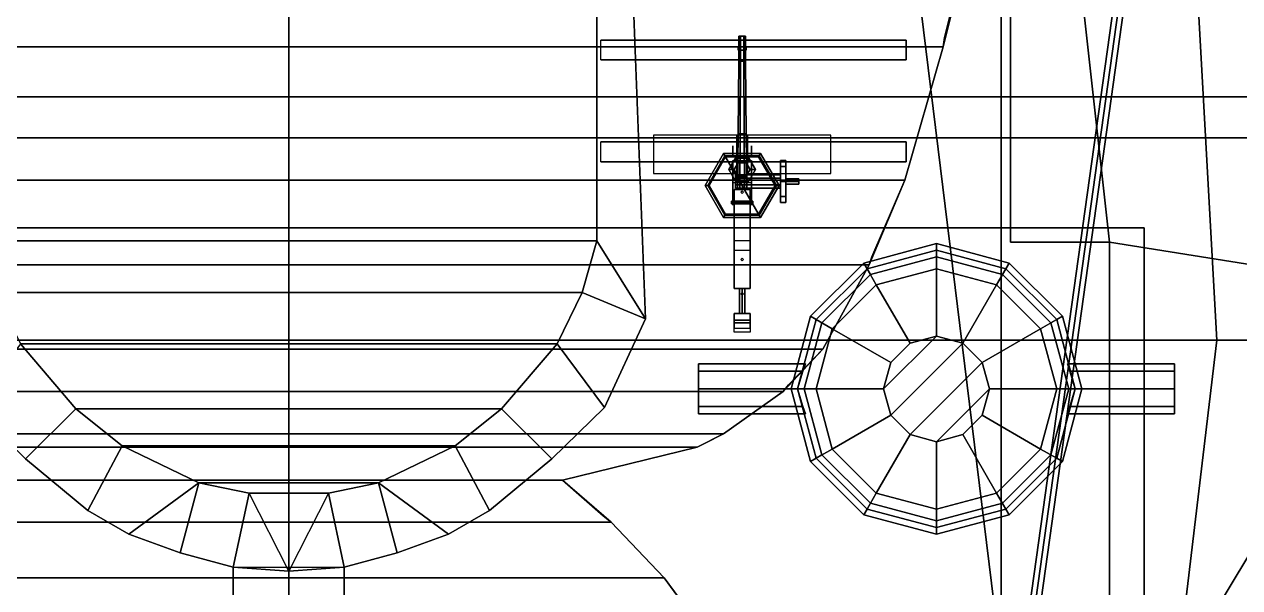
# Model space of a CAD drawing. Header units: millimetres. Extents: x -12 to 12, y -117 to 93.
# Drawn here: x -2 to 7.19, y -0.53 to 3.74 of the extents above; entities that cross this region are included whole.
import ezdxf

# ---------------------------------------------------------------- set-up
doc = ezdxf.new("R2010")
doc.units = ezdxf.units.MM
doc.header["$MEASUREMENT"] = 0
for name, color, linetype in [('barrel', 1, 'Continuous'), ('railings', 6, 'Continuous'), ('sleeve', 5, 'Continuous'), ('supersctucture', 3, 'Continuous'), ('turret', 2, 'Continuous')]:
    doc.layers.add(name, color=color, linetype=linetype)

msp = doc.modelspace()

# ---------------------------------------------------------------- linework, layer by layer
for points in [[(3, 18.38, 22.18), (5.5, -1.99, 28.81), (5.5, -1.99, 28.75), (3, 18.38, 22.13)], [(3, 18.38, 22.13), (5.5, -1.99, 28.75), (5.5, -1.99, 28.81), (3, 18.38, 22.18)], [(0, 15.71, 24.67), (0, -1.95, 31.69), (0, -1.95, 31.76), (0, 15.71, 24.72)], [(0, 15.71, 24.72), (0, -1.95, 31.76), (0, -1.95, 31.69), (0, 15.71, 24.67)], [(0, 1.35, -7.11), (-5.39, 1.35, -7.11), (-5.39, 10.75, -7.11), (0, 10.75, -7.11)], [(0, 10.75, -7.11), (5.39, 10.75, -7.11), (5.39, 1.35, -7.11), (0, 1.35, -7.11)], [(7.02, 1.35, -6.98), (5.39, 1.35, -7.11), (5.39, 10.75, -7.11), (6.5, 10.75, -6.98)], [(7.83, 1.35, -6.73), (7.02, 1.35, -6.98), (6.5, 10.75, -6.98), (7.61, 10.75, -6.73)], [(2.33, 2.1, 20.54), (2.33, 5.3, 20.54), (2.33, 4.41, 23.79), (2.33, 2.1, 22.5)], [(2.7, 1.51, 20.54), (2.56, 5.12, 20.54), (2.33, 5.3, 20.54), (2.33, 2.1, 20.54)], [(12.05, 5.23, 8.77), (-12.05, 5.23, 8.77), (-10.77, 3.19, 8.77), (10.77, 3.19, 8.77)], [(-10.77, 3.19, 8.67), (-12.05, 5.23, 8.67), (12.05, 5.23, 8.67), (10.77, 3.19, 8.67)], [(-4.95, 3.57, 16.64), (-5.36, 5.22, 16.64), (5.36, 5.22, 16.64), (4.95, 3.57, 16.64)], [(5.36, 5.22, 16.74), (-5.36, 5.22, 16.74), (-4.95, 3.57, 16.74), (4.95, 3.57, 16.74)], [(4.95, 3.57, 16.64), (5.36, 5.22, 16.64), (5.36, 5.22, 16.74), (4.95, 3.57, 16.74)], [(2.7, 1.51, 8.77), (2.56, 5.12, 8.77), (2.56, 5.12, 20.54), (2.7, 1.51, 20.54)], [(2.33, 4.41, 23.79), (-2.33, 4.41, 23.79), (-2.33, 2.1, 22.5), (2.33, 2.1, 22.5)], [(4.67, 3.62, 16.18), (2.36, 3.62, 13.17), (2.36, 3.62, 16.64), (4.67, 3.62, 16.64)], [(4.67, 3.47, 16.18), (2.36, 3.47, 13.17), (2.36, 3.62, 13.17), (4.67, 3.62, 16.18)], [(4.67, 3.47, 16.64), (4.67, 3.47, 16.18), (4.67, 3.62, 16.18), (4.67, 3.62, 16.64)], [(4.95, 3.57, 16.74), (-4.95, 3.57, 16.74), (-4.66, 2.56, 16.74), (4.66, 2.56, 16.74)], [(-4.66, 2.56, 16.64), (-4.95, 3.57, 16.64), (4.95, 3.57, 16.64), (4.66, 2.56, 16.64)], [(4.66, 2.56, 16.64), (4.95, 3.57, 16.64), (4.95, 3.57, 16.74), (4.66, 2.56, 16.74)], [(2.36, 3.47, 16.64), (2.36, 3.47, 13.17), (4.67, 3.47, 16.18), (4.67, 3.47, 16.64)], [(-8.53, 2.88, 8.67), (-10.77, 3.19, 8.67), (10.77, 3.19, 8.67), (8.53, 2.88, 8.67)], [(8.53, 2.88, 8.77), (10.77, 3.19, 8.77), (-10.77, 3.19, 8.77), (-8.53, 2.88, 8.77)], [(8.53, 2.88, 8.77), (-8.53, 2.88, 8.77), (-8.53, -1.89, 8.77), (8.53, -1.89, 8.77)], [(-8.53, -1.89, 8.67), (-8.53, 2.88, 8.67), (8.53, 2.88, 8.67), (8.53, -1.89, 8.67)], [(4.67, 2.7, 16.18), (2.36, 2.7, 13.17), (2.36, 2.85, 13.17), (4.67, 2.85, 16.18)], [(4.67, 2.85, 16.18), (2.36, 2.85, 13.17), (2.36, 2.85, 16.64), (4.67, 2.85, 16.64)], [(3.18, 2.52, 16.82), (3.305, 2.7365, 16.82), (3.29, 2.7625, 16.79), (3.15, 2.52, 16.79)], [(3.29, 2.7625, 16.74), (3.15, 2.52, 16.74), (3.15, 2.52, 16.79), (3.29, 2.7625, 16.79)], [(3.305, 2.7365, 16.82), (3.555, 2.7365, 16.82), (3.57, 2.7625, 16.79), (3.29, 2.7625, 16.79)], [(3.57, 2.7625, 16.74), (3.29, 2.7625, 16.74), (3.29, 2.7625, 16.79), (3.57, 2.7625, 16.79)], [(3.555, 2.7365, 16.82), (3.68, 2.52, 16.82), (3.71, 2.52, 16.79), (3.57, 2.7625, 16.79)], [(3.71, 2.52, 16.74), (3.57, 2.7625, 16.74), (3.57, 2.7625, 16.79), (3.71, 2.52, 16.79)], [(4.67, 2.7, 16.64), (4.67, 2.7, 16.18), (4.67, 2.85, 16.18), (4.67, 2.85, 16.64)], [(2.36, 2.7, 16.64), (2.36, 2.7, 13.17), (4.67, 2.7, 16.18), (4.67, 2.7, 16.64)], [(3.305, 2.7365, 16.82), (3.18, 2.52, 16.82), (3.18, 2.52, 17.43), (3.305, 2.7365, 17.43)], [(3.555, 2.7365, 16.82), (3.305, 2.7365, 16.82), (3.305, 2.7365, 17.43), (3.555, 2.7365, 17.43)], [(3.68, 2.52, 16.82), (3.555, 2.7365, 16.82), (3.555, 2.7365, 17.43), (3.68, 2.52, 17.43)], [(-4.39, 1.92, 16.64), (-4.66, 2.56, 16.64), (4.66, 2.56, 16.64), (4.39, 1.92, 16.64)], [(4.66, 2.56, 16.74), (-4.66, 2.56, 16.74), (-4.39, 1.92, 16.74), (4.39, 1.92, 16.74)], [(3.305, 2.3035, 16.82), (3.18, 2.52, 16.82), (3.15, 2.52, 16.79), (3.29, 2.2775, 16.79)], [(3.15, 2.52, 16.74), (3.29, 2.2775, 16.74), (3.29, 2.2775, 16.79), (3.15, 2.52, 16.79)], [(3.18, 2.52, 16.82), (3.305, 2.3035, 16.82), (3.305, 2.3035, 17.43), (3.18, 2.52, 17.43)], [(3.555, 2.3035, 16.82), (3.68, 2.52, 16.82), (3.68, 2.52, 17.43), (3.555, 2.3035, 17.43)], [(3.68, 2.52, 16.82), (3.555, 2.3035, 16.82), (3.57, 2.2775, 16.79), (3.71, 2.52, 16.79)], [(3.57, 2.2775, 16.74), (3.71, 2.52, 16.74), (3.71, 2.52, 16.79), (3.57, 2.2775, 16.79)], [(4.39, 1.92, 16.64), (4.66, 2.56, 16.64), (4.66, 2.56, 16.74), (4.39, 1.92, 16.74)], [(3.555, 2.3035, 16.82), (3.305, 2.3035, 16.82), (3.29, 2.2775, 16.79), (3.57, 2.2775, 16.79)], [(3.305, 2.3035, 16.82), (3.555, 2.3035, 16.82), (3.555, 2.3035, 17.43), (3.305, 2.3035, 17.43)], [(3.29, 2.2775, 16.74), (3.57, 2.2775, 16.74), (3.57, 2.2775, 16.79), (3.29, 2.2775, 16.79)], [(6.47, 2.2, 12.72), (-6.47, 2.2, 12.72), (-6.47, -0.68, 12.72), (6.47, -0.68, 12.72)], [(6.47, 2.2, 8.77), (-6.47, 2.2, 8.77), (-6.47, 2.2, 12.72), (6.47, 2.2, 12.72)], [(6.47, -0.68, 8.77), (6.47, 2.2, 8.77), (6.47, 2.2, 12.72), (6.47, -0.68, 12.72)], [(2.33, 2.1, 22.5), (-2.33, 2.1, 22.5), (-2.22, 1.71, 22.28), (2.22, 1.71, 22.28)], [(2.22, 1.71, 20.54), (2.33, 2.1, 20.54), (2.33, 2.1, 22.5), (2.22, 1.71, 22.28)], [(2.7, 1.51, 20.54), (2.7, 1.51, 20.54), (2.33, 2.1, 20.54), (2.22, 1.71, 20.54)], [(4.9, 2.08, 13.28), (4.35, 1.9326, 13.28), (4.35, 1.9326, 13.43), (4.9, 2.08, 13.43)], [(4.9, 1.98, 13.28), (4.4, 1.846, 13.28), (4.35, 1.9326, 13.28), (4.9, 2.08, 13.28)], [(4.9, 2.08, 13.43), (4.35, 1.9326, 13.43), (4.375, 1.8893, 13.43), (4.9, 2.03, 13.43)], [(4.9, 2.03, 15.33), (4.375, 1.8893, 15.33), (4.445, 1.7681, 15.53), (4.9, 1.89, 15.53)], [(4.9, 2.03, 13.43), (4.375, 1.8893, 13.43), (4.375, 1.8893, 15.33), (4.9, 2.03, 15.33)], [(5.45, 1.9326, 13.28), (4.9, 2.08, 13.28), (4.9, 2.08, 13.43), (5.45, 1.9326, 13.43)], [(5.4, 1.846, 13.28), (4.9, 1.98, 13.28), (4.9, 2.08, 13.28), (5.45, 1.9326, 13.28)], [(5.45, 1.9326, 13.43), (4.9, 2.08, 13.43), (4.9, 2.03, 13.43), (5.425, 1.8893, 13.43)], [(5.425, 1.8893, 15.33), (4.9, 2.03, 15.33), (4.9, 1.89, 15.53), (5.355, 1.7681, 15.53)], [(5.425, 1.8893, 13.43), (4.9, 2.03, 13.43), (4.9, 2.03, 15.33), (5.425, 1.8893, 15.33)], [(4.35, 1.9326, 13.28), (3.9474, 1.53, 13.28), (3.9474, 1.53, 13.43), (4.35, 1.9326, 13.43)], [(4.4, 1.846, 13.28), (4.034, 1.48, 13.28), (3.9474, 1.53, 13.28), (4.35, 1.9326, 13.28)], [(4.35, 1.9326, 13.43), (3.9474, 1.53, 13.43), (3.9907, 1.505, 13.43), (4.375, 1.8893, 13.43)], [(4.9, 1.98, 12.72), (4.4, 1.846, 12.72), (4.4, 1.846, 13.28), (4.9, 1.98, 13.28)], [(5.4, 1.846, 12.72), (4.9, 1.98, 12.72), (4.9, 1.98, 13.28), (5.4, 1.846, 13.28)], [(5.766, 1.48, 13.28), (5.4, 1.846, 13.28), (5.45, 1.9326, 13.28), (5.8526, 1.53, 13.28)], [(5.8526, 1.53, 13.43), (5.45, 1.9326, 13.43), (5.425, 1.8893, 13.43), (5.8093, 1.505, 13.43)], [(5.8526, 1.53, 13.28), (5.45, 1.9326, 13.28), (5.45, 1.9326, 13.43), (5.8526, 1.53, 13.43)], [(-4.04, 1.28, 16.64), (-4.39, 1.92, 16.64), (4.39, 1.92, 16.64), (4.04, 1.28, 16.64)], [(4.39, 1.92, 16.74), (-4.39, 1.92, 16.74), (-4.04, 1.28, 16.74), (4.04, 1.28, 16.74)], [(4.375, 1.8893, 15.33), (3.9907, 1.505, 15.33), (4.1119, 1.435, 15.53), (4.445, 1.7681, 15.53)], [(4.375, 1.8893, 13.43), (3.9907, 1.505, 13.43), (3.9907, 1.505, 15.33), (4.375, 1.8893, 15.33)], [(4.4, 1.846, 12.72), (4.034, 1.48, 12.72), (4.034, 1.48, 13.28), (4.4, 1.846, 13.28)], [(4.04, 1.28, 16.64), (4.39, 1.92, 16.64), (4.39, 1.92, 16.74), (4.04, 1.28, 16.74)], [(4.9, 1.89, 15.53), (4.445, 1.7681, 15.53), (4.7, 1.3264, 15.67), (4.9, 1.38, 15.67)], [(5.355, 1.7681, 15.53), (4.9, 1.89, 15.53), (4.9, 1.38, 15.67), (5.1, 1.3264, 15.67)], [(5.8093, 1.505, 15.33), (5.425, 1.8893, 15.33), (5.355, 1.7681, 15.53), (5.6881, 1.435, 15.53)], [(5.766, 1.48, 12.72), (5.4, 1.846, 12.72), (5.4, 1.846, 13.28), (5.766, 1.48, 13.28)], [(5.8093, 1.505, 13.43), (5.425, 1.8893, 13.43), (5.425, 1.8893, 15.33), (5.8093, 1.505, 15.33)], [(4.445, 1.7681, 15.53), (4.1119, 1.435, 15.53), (4.5536, 1.18, 15.67), (4.7, 1.3264, 15.67)], [(5.6881, 1.435, 15.53), (5.355, 1.7681, 15.53), (5.1, 1.3264, 15.67), (5.2464, 1.18, 15.67)], [(2.22, 1.71, 22.28), (-2.22, 1.71, 22.28), (-2.03, 1.32, 22.06), (2.03, 1.32, 22.06)], [(2.03, 1.32, 20.54), (2.22, 1.71, 20.54), (2.22, 1.71, 22.28), (2.03, 1.32, 22.06)], [(2.39, 0.84, 20.54), (2.7, 1.51, 20.54), (2.22, 1.71, 20.54), (2.03, 1.32, 20.54)], [(2.39, 0.84, 12.72), (2.7, 1.51, 12.72), (2.7, 1.51, 20.54), (2.39, 0.84, 20.54)], [(3.9474, 1.53, 13.28), (3.8, 0.98, 13.28), (3.8, 0.98, 13.43), (3.9474, 1.53, 13.43)], [(4.034, 1.48, 13.28), (3.9, 0.98, 13.28), (3.8, 0.98, 13.28), (3.9474, 1.53, 13.28)], [(3.9474, 1.53, 13.43), (3.8, 0.98, 13.43), (3.85, 0.98, 13.43), (3.9907, 1.505, 13.43)], [(3.9907, 1.505, 15.33), (3.85, 0.98, 15.33), (3.99, 0.98, 15.53), (4.1119, 1.435, 15.53)], [(3.9907, 1.505, 13.43), (3.85, 0.98, 13.43), (3.85, 0.98, 15.33), (3.9907, 1.505, 15.33)], [(4.034, 1.48, 12.72), (3.9, 0.98, 12.72), (3.9, 0.98, 13.28), (4.034, 1.48, 13.28)], [(5.95, 0.98, 15.33), (5.8093, 1.505, 15.33), (5.6881, 1.435, 15.53), (5.81, 0.98, 15.53)], [(5.9, 0.98, 13.28), (5.766, 1.48, 13.28), (5.8526, 1.53, 13.28), (6, 0.98, 13.28)], [(5.9, 0.98, 12.72), (5.766, 1.48, 12.72), (5.766, 1.48, 13.28), (5.9, 0.98, 13.28)], [(6, 0.98, 13.43), (5.8526, 1.53, 13.43), (5.8093, 1.505, 13.43), (5.95, 0.98, 13.43)], [(5.95, 0.98, 13.43), (5.8093, 1.505, 13.43), (5.8093, 1.505, 15.33), (5.95, 0.98, 15.33)], [(6, 0.98, 13.28), (5.8526, 1.53, 13.28), (5.8526, 1.53, 13.43), (6, 0.98, 13.43)], [(4.1119, 1.435, 15.53), (3.99, 0.98, 15.53), (4.5, 0.98, 15.67), (4.5536, 1.18, 15.67)], [(4.5536, 0.78, 15.67), (5.1, 1.3264, 15.67), (4.9, 1.38, 15.67), (4.5, 0.98, 15.67)], [(4.5, 0.98, 15.67), (4.9, 1.38, 15.67), (4.7, 1.3264, 15.67), (4.5536, 1.18, 15.67)], [(5.81, 0.98, 15.53), (5.6881, 1.435, 15.53), (5.2464, 1.18, 15.67), (5.3, 0.98, 15.67)], [(0, -7.65, -7.11), (-5.39, -7.65, -7.06), (-5.39, 1.35, -7.11), (0, 1.35, -7.11)], [(-1.61, 0.83, 20.54), (-2.03, 1.32, 20.54), (-2.39, 0.84, 20.54), (-1.99, 0.45, 20.54)], [(2.03, 1.32, 22.06), (-2.03, 1.32, 22.06), (-1.61, 0.83, 21.79), (1.61, 0.83, 21.79)], [(-1.61, 0.83, 21.79), (-2.03, 1.32, 22.06), (-2.03, 1.32, 20.54), (-1.61, 0.83, 20.54)], [(0, 1.35, -7.11), (5.39, 1.35, -7.11), (5.39, -7.65, -7.06), (0, -7.65, -7.11)], [(1.61, 0.83, 20.54), (2.03, 1.32, 20.54), (2.03, 1.32, 22.06), (1.61, 0.83, 21.79)], [(1.99, 0.45, 20.54), (2.39, 0.84, 20.54), (2.03, 1.32, 20.54), (1.61, 0.83, 20.54)], [(4.7, 0.6336, 15.67), (5.2464, 1.18, 15.67), (5.1, 1.3264, 15.67), (4.5536, 0.78, 15.67)], [(5.95, -7.65, -6.98), (5.39, -7.65, -7.06), (5.39, 1.35, -7.11), (7.02, 1.35, -6.98)], [(7.04, -7.65, -6.73), (5.95, -7.65, -6.98), (7.02, 1.35, -6.98), (7.83, 1.35, -6.73)], [(8.51, -7.65, -6.11), (7.04, -7.65, -6.73), (7.83, 1.35, -6.73), (8.89, 1.35, -6.21)], [(4.04, 1.28, 16.74), (-4.04, 1.28, 16.74), (-3.74, 0.96, 16.74), (3.74, 0.96, 16.74)], [(-3.74, 0.96, 16.64), (-4.04, 1.28, 16.64), (4.04, 1.28, 16.64), (3.74, 0.96, 16.64)], [(3.74, 0.96, 16.64), (4.04, 1.28, 16.64), (4.04, 1.28, 16.74), (3.74, 0.96, 16.74)], [(3.91, 1.17, 14.5), (3.89, 1.1144, 14.3656), (3.1, 1.1144, 14.3656), (3.1, 1.17, 14.5)], [(3.89, 1.1144, 14.6344), (3.91, 1.17, 14.5), (3.1, 1.17, 14.5), (3.1, 1.1144, 14.6344)], [(3.1, 0.8456, 14.6344), (3.1, 1.17, 14.5), (3.1, 1.1144, 14.3656), (3.1, 0.79, 14.5)], [(3.1, 0.98, 14.69), (3.1, 1.1144, 14.6344), (3.1, 1.17, 14.5), (3.1, 0.8456, 14.6344)], [(3.89, 1.1144, 14.3656), (3.85, 0.98, 14.31), (3.1, 0.98, 14.31), (3.1, 1.1144, 14.3656)], [(3.85, 0.98, 14.69), (3.89, 1.1144, 14.6344), (3.1, 1.1144, 14.6344), (3.1, 0.98, 14.69)], [(3.1, 0.79, 14.5), (3.1, 1.1144, 14.3656), (3.1, 0.98, 14.31), (3.1, 0.8456, 14.3656)], [(4.9, 0.58, 15.67), (5.3, 0.98, 15.67), (5.2464, 1.18, 15.67), (4.7, 0.6336, 15.67)], [(5.89, 1.17, 14.5), (5.91, 1.1144, 14.6344), (6.7, 1.1144, 14.6344), (6.7, 1.17, 14.5)], [(5.91, 1.1144, 14.3656), (5.89, 1.17, 14.5), (6.7, 1.17, 14.5), (6.7, 1.1144, 14.3656)], [(5.91, 1.1144, 14.6344), (5.95, 0.98, 14.69), (6.7, 0.98, 14.69), (6.7, 1.1144, 14.6344)], [(5.95, 0.98, 14.31), (5.91, 1.1144, 14.3656), (6.7, 1.1144, 14.3656), (6.7, 0.98, 14.31)], [(6.7, 1.1144, 14.6344), (6.7, 0.79, 14.5), (6.7, 0.8456, 14.3656), (6.7, 1.17, 14.5)], [(6.7, 1.17, 14.5), (6.7, 0.8456, 14.3656), (6.7, 0.98, 14.31), (6.7, 1.1144, 14.3656)], [(6.7, 0.98, 14.69), (6.7, 0.8456, 14.6344), (6.7, 0.79, 14.5), (6.7, 1.1144, 14.6344)], [(-3.74, 0.96, 16.64), (3.74, 0.96, 16.64), (3.29, 0.64, 16.64), (-3.29, 0.64, 16.64)], [(3.29, 0.64, 16.74), (3.74, 0.96, 16.74), (-3.74, 0.96, 16.74), (-3.29, 0.64, 16.74)], [(3.85, 0.98, 14.31), (3.89, 0.8456, 14.3656), (3.1, 0.8456, 14.3656), (3.1, 0.98, 14.31)], [(3.89, 0.8456, 14.6344), (3.85, 0.98, 14.69), (3.1, 0.98, 14.69), (3.1, 0.8456, 14.6344)], [(3.29, 0.64, 16.64), (3.74, 0.96, 16.64), (3.74, 0.96, 16.74), (3.29, 0.64, 16.74)], [(3.8, 0.98, 13.28), (3.9474, 0.43, 13.28), (3.9474, 0.43, 13.43), (3.8, 0.98, 13.43)], [(3.9, 0.98, 13.28), (4.034, 0.48, 13.28), (3.9474, 0.43, 13.28), (3.8, 0.98, 13.28)], [(3.8, 0.98, 13.43), (3.9474, 0.43, 13.43), (3.9907, 0.455, 13.43), (3.85, 0.98, 13.43)], [(3.85, 0.98, 15.33), (3.9907, 0.455, 15.33), (4.1119, 0.525, 15.53), (3.99, 0.98, 15.53)], [(3.85, 0.98, 13.43), (3.9907, 0.455, 13.43), (3.9907, 0.455, 15.33), (3.85, 0.98, 15.33)], [(3.9, 0.98, 12.72), (4.034, 0.48, 12.72), (4.034, 0.48, 13.28), (3.9, 0.98, 13.28)], [(3.99, 0.98, 15.53), (4.1119, 0.525, 15.53), (4.5536, 0.78, 15.67), (4.5, 0.98, 15.67)], [(5.1, 0.6336, 15.67), (5.2464, 0.78, 15.67), (5.3, 0.98, 15.67), (4.9, 0.58, 15.67)], [(5.6881, 0.525, 15.53), (5.81, 0.98, 15.53), (5.3, 0.98, 15.67), (5.2464, 0.78, 15.67)], [(5.8093, 0.455, 15.33), (5.95, 0.98, 15.33), (5.81, 0.98, 15.53), (5.6881, 0.525, 15.53)], [(5.766, 0.48, 12.72), (5.9, 0.98, 12.72), (5.9, 0.98, 13.28), (5.766, 0.48, 13.28)], [(5.766, 0.48, 13.28), (5.9, 0.98, 13.28), (6, 0.98, 13.28), (5.8526, 0.43, 13.28)], [(5.8093, 0.455, 13.43), (5.95, 0.98, 13.43), (5.95, 0.98, 15.33), (5.8093, 0.455, 15.33)], [(5.8526, 0.43, 13.43), (6, 0.98, 13.43), (5.95, 0.98, 13.43), (5.8093, 0.455, 13.43)], [(5.8526, 0.43, 13.28), (6, 0.98, 13.28), (6, 0.98, 13.43), (5.8526, 0.43, 13.43)], [(5.95, 0.98, 14.69), (5.91, 0.8456, 14.6344), (6.7, 0.8456, 14.6344), (6.7, 0.98, 14.69)], [(5.91, 0.8456, 14.3656), (5.95, 0.98, 14.31), (6.7, 0.98, 14.31), (6.7, 0.8456, 14.3656)], [(-1.99, 0.45, 20.54), (-2.39, 0.84, 20.54), (-2.39, 0.84, 12.72), (-1.99, 0.45, 12.72)], [(-1.26, 0.55, 20.54), (-1.61, 0.83, 20.54), (-1.99, 0.45, 20.54), (-1.52, 0.06, 20.54)], [(1.61, 0.83, 21.79), (-1.61, 0.83, 21.79), (-1.26, 0.55, 21.63), (1.26, 0.55, 21.63)], [(-1.26, 0.55, 21.63), (-1.61, 0.83, 21.79), (-1.61, 0.83, 20.54), (-1.26, 0.55, 20.54)], [(1.26, 0.55, 20.54), (1.61, 0.83, 20.54), (1.61, 0.83, 21.79), (1.26, 0.55, 21.63)], [(1.52, 0.06, 20.54), (1.99, 0.45, 20.54), (1.61, 0.83, 20.54), (1.26, 0.55, 20.54)], [(1.99, 0.45, 12.72), (2.39, 0.84, 12.72), (2.39, 0.84, 20.54), (1.99, 0.45, 20.54)], [(3.89, 0.8456, 14.3656), (3.91, 0.79, 14.5), (3.1, 0.79, 14.5), (3.1, 0.8456, 14.3656)], [(3.91, 0.79, 14.5), (3.89, 0.8456, 14.6344), (3.1, 0.8456, 14.6344), (3.1, 0.79, 14.5)], [(5.91, 0.8456, 14.6344), (5.89, 0.79, 14.5), (6.7, 0.79, 14.5), (6.7, 0.8456, 14.6344)], [(5.89, 0.79, 14.5), (5.91, 0.8456, 14.3656), (6.7, 0.8456, 14.3656), (6.7, 0.79, 14.5)], [(4.1119, 0.525, 15.53), (4.445, 0.1919, 15.53), (4.7, 0.6336, 15.67), (4.5536, 0.78, 15.67)], [(5.355, 0.1919, 15.53), (5.6881, 0.525, 15.53), (5.2464, 0.78, 15.67), (5.1, 0.6336, 15.67)], [(-3.29, 0.64, 16.64), (3.29, 0.64, 16.64), (3.09, 0.54, 16.64), (-3.09, 0.54, 16.64)], [(3.09, 0.54, 16.74), (3.29, 0.64, 16.74), (-3.29, 0.64, 16.74), (-3.09, 0.54, 16.74)], [(3.09, 0.54, 16.64), (3.29, 0.64, 16.64), (3.29, 0.64, 16.74), (3.09, 0.54, 16.74)], [(4.445, 0.1919, 15.53), (4.9, 0.07, 15.53), (4.9, 0.58, 15.67), (4.7, 0.6336, 15.67)], [(4.9, 0.07, 15.53), (5.355, 0.1919, 15.53), (5.1, 0.6336, 15.67), (4.9, 0.58, 15.67)], [(-3.09, 0.54, 16.64), (3.09, 0.54, 16.64), (2.07, 0.29, 16.64), (-2.07, 0.29, 16.64)], [(2.07, 0.29, 16.74), (3.09, 0.54, 16.74), (-3.09, 0.54, 16.74), (-2.07, 0.29, 16.74)], [(-0.68, 0.27, 20.54), (-1.26, 0.55, 20.54), (-1.52, 0.06, 20.54), (-1.21, -0.12, 20.54)], [(-0.68, 0.27, 21.48), (-1.26, 0.55, 21.63), (-1.26, 0.55, 20.54), (-0.68, 0.27, 20.54)], [(0.68, 0.27, 21.48), (1.26, 0.55, 21.63), (-1.26, 0.55, 21.63), (-0.68, 0.27, 21.48)], [(0.68, 0.27, 20.54), (1.26, 0.55, 20.54), (1.26, 0.55, 21.63), (0.68, 0.27, 21.48)], [(1.21, -0.12, 20.54), (1.52, 0.06, 20.54), (1.26, 0.55, 20.54), (0.68, 0.27, 20.54)], [(2.07, 0.29, 16.64), (3.09, 0.54, 16.64), (3.09, 0.54, 16.74), (2.07, 0.29, 16.74)], [(4.034, 0.48, 13.28), (4.4, 0.114, 13.28), (4.35, 0.0274, 13.28), (3.9474, 0.43, 13.28)], [(3.9907, 0.455, 15.33), (4.375, 0.0707, 15.33), (4.445, 0.1919, 15.53), (4.1119, 0.525, 15.53)], [(4.034, 0.48, 12.72), (4.4, 0.114, 12.72), (4.4, 0.114, 13.28), (4.034, 0.48, 13.28)], [(5.425, 0.0707, 15.33), (5.8093, 0.455, 15.33), (5.6881, 0.525, 15.53), (5.355, 0.1919, 15.53)], [(5.4, 0.114, 12.72), (5.766, 0.48, 12.72), (5.766, 0.48, 13.28), (5.4, 0.114, 13.28)], [(5.4, 0.114, 13.28), (5.766, 0.48, 13.28), (5.8526, 0.43, 13.28), (5.45, 0.0274, 13.28)], [(-1.52, 0.06, 20.54), (-1.99, 0.45, 20.54), (-1.99, 0.45, 12.72), (-1.52, 0.06, 12.72)], [(1.52, 0.06, 12.72), (1.99, 0.45, 12.72), (1.99, 0.45, 20.54), (1.52, 0.06, 20.54)], [(3.9474, 0.43, 13.43), (4.35, 0.0274, 13.43), (4.375, 0.0707, 13.43), (3.9907, 0.455, 13.43)], [(3.9474, 0.43, 13.28), (4.35, 0.0274, 13.28), (4.35, 0.0274, 13.43), (3.9474, 0.43, 13.43)], [(3.9907, 0.455, 13.43), (4.375, 0.0707, 13.43), (4.375, 0.0707, 15.33), (3.9907, 0.455, 15.33)], [(5.425, 0.0707, 13.43), (5.8093, 0.455, 13.43), (5.8093, 0.455, 15.33), (5.425, 0.0707, 15.33)], [(5.45, 0.0274, 13.43), (5.8526, 0.43, 13.43), (5.8093, 0.455, 13.43), (5.425, 0.0707, 13.43)], [(5.45, 0.0274, 13.28), (5.8526, 0.43, 13.28), (5.8526, 0.43, 13.43), (5.45, 0.0274, 13.43)], [(-2.07, 0.29, 16.64), (2.07, 0.29, 16.64), (2.44, -0.03, 16.64), (-2.44, -0.03, 16.64)], [(2.44, -0.03, 16.74), (2.07, 0.29, 16.74), (-2.07, 0.29, 16.74), (-2.44, -0.03, 16.74)], [(2.44, -0.03, 16.64), (2.07, 0.29, 16.64), (2.07, 0.29, 16.74), (2.44, -0.03, 16.74)], [(-0.82, -0.26, 20.54), (-0.68, 0.27, 20.54), (-1.21, -0.12, 20.54)], [(-0.3, 0.19, 20.54), (-0.68, 0.27, 20.54), (-0.82, -0.26, 20.54), (-0.42, -0.37, 20.54)], [(0.68, 0.27, 21.48), (-0.68, 0.27, 21.48), (-0.3, 0.19, 21.43), (0.3, 0.19, 21.43)], [(-0.3, 0.19, 21.43), (-0.68, 0.27, 21.48), (-0.68, 0.27, 20.54), (-0.3, 0.19, 20.54)], [(0, -0.4, 20.54), (-0.3, 0.19, 20.54), (-0.42, -0.37, 20.54)], [(0.3, 0.19, 21.43), (-0.3, 0.19, 21.43), (-0.3, 0.19, 20.54), (0.3, 0.19, 20.54)], [(0.42, -0.37, 20.54), (0.3, 0.19, 20.54), (0, -0.4, 20.54)], [(0.3, 0.19, 20.54), (0.68, 0.27, 20.54), (0.68, 0.27, 21.48), (0.3, 0.19, 21.43)], [(0.42, -0.37, 20.54), (0.82, -0.26, 20.54), (0.68, 0.27, 20.54), (0.3, 0.19, 20.54)], [(0.82, -0.26, 20.54), (1.21, -0.12, 20.54), (0.68, 0.27, 20.54)], [(4.375, 0.0707, 15.33), (4.9, -0.07, 15.33), (4.9, 0.07, 15.53), (4.445, 0.1919, 15.53)], [(4.9, -0.07, 15.33), (5.425, 0.0707, 15.33), (5.355, 0.1919, 15.53), (4.9, 0.07, 15.53)], [(4.4, 0.114, 13.28), (4.9, -0.02, 13.28), (4.9, -0.12, 13.28), (4.35, 0.0274, 13.28)], [(4.4, 0.114, 12.72), (4.9, -0.02, 12.72), (4.9, -0.02, 13.28), (4.4, 0.114, 13.28)], [(4.9, -0.02, 12.72), (5.4, 0.114, 12.72), (5.4, 0.114, 13.28), (4.9, -0.02, 13.28)], [(4.9, -0.02, 13.28), (5.4, 0.114, 13.28), (5.45, 0.0274, 13.28), (4.9, -0.12, 13.28)], [(-1.21, -0.12, 20.54), (-1.52, 0.06, 20.54), (-1.52, 0.06, 12.72), (-1.21, -0.12, 12.72)], [(1.21, -0.12, 12.72), (1.52, 0.06, 12.72), (1.52, 0.06, 20.54), (1.21, -0.12, 20.54)], [(4.35, 0.0274, 13.43), (4.9, -0.12, 13.43), (4.9, -0.07, 13.43), (4.375, 0.0707, 13.43)], [(4.35, 0.0274, 13.28), (4.9, -0.12, 13.28), (4.9, -0.12, 13.43), (4.35, 0.0274, 13.43)], [(4.375, 0.0707, 13.43), (4.9, -0.07, 13.43), (4.9, -0.07, 15.33), (4.375, 0.0707, 15.33)], [(4.9, -0.07, 13.43), (5.425, 0.0707, 13.43), (5.425, 0.0707, 15.33), (4.9, -0.07, 15.33)], [(4.9, -0.12, 13.43), (5.45, 0.0274, 13.43), (5.425, 0.0707, 13.43), (4.9, -0.07, 13.43)], [(4.9, -0.12, 13.28), (5.45, 0.0274, 13.28), (5.45, 0.0274, 13.43), (4.9, -0.12, 13.43)], [(-2.44, -0.03, 16.64), (2.44, -0.03, 16.64), (2.84, -0.45, 16.64), (-2.84, -0.45, 16.64)], [(2.84, -0.45, 16.74), (2.44, -0.03, 16.74), (-2.44, -0.03, 16.74), (-2.84, -0.45, 16.74)], [(2.84, -0.45, 16.64), (2.44, -0.03, 16.64), (2.44, -0.03, 16.74), (2.84, -0.45, 16.74)], [(-0.82, -0.26, 20.54), (-1.21, -0.12, 20.54), (-1.21, -0.12, 12.72), (-0.82, -0.26, 12.72)], [(0.82, -0.26, 12.72), (1.21, -0.12, 12.72), (1.21, -0.12, 20.54), (0.82, -0.26, 20.54)], [(-0.42, -0.37, 20.54), (-0.82, -0.26, 20.54), (-0.82, -0.26, 12.72), (-0.42, -0.37, 12.72)], [(0.42, -0.37, 12.72), (0.82, -0.26, 12.72), (0.82, -0.26, 20.54), (0.42, -0.37, 20.54)], [(-2.84, -0.45, 16.64), (2.84, -0.45, 16.64), (3.23, -0.98, 16.64), (-3.23, -0.98, 16.64)], [(3.23, -0.98, 16.74), (2.84, -0.45, 16.74), (-2.84, -0.45, 16.74), (-3.23, -0.98, 16.74)], [(-0.42, -0.37, 12.72), (0, -0.4, 12.72), (0, -0.4, 20.54), (-0.42, -0.37, 20.54)], [(-0.42, -0.37, 16.64), (-0.42, -0.37, 15.57), (-0.42, -3.7, 16.18), (-0.42, -3.7, 16.64)], [(-0.42, -3.7, 16.18), (-0.42, -0.37, 15.57), (0.42, -0.37, 15.57), (0.42, -3.7, 16.18)], [(0.42, -0.37, 20.54), (0, -0.4, 20.54), (0, -0.4, 12.72), (0.42, -0.37, 12.72)], [(0.42, -3.7, 16.18), (0.42, -0.37, 15.57), (0.42, -0.37, 16.64), (0.42, -3.7, 16.64)], [(3.23, -0.98, 16.64), (2.84, -0.45, 16.64), (2.84, -0.45, 16.74), (3.23, -0.98, 16.74)]]:
    msp.add_3dface(points)
at = {"color": 2}
for points in [[(5.42, -1.99, 28.78), (5.46, -1.99, 28.82), (7.96, 15.91, 23.98), (7.92, 15.91, 23.94)], [(5.46, -1.99, 28.74), (5.42, -1.99, 28.78), (7.92, 15.91, 23.94), (7.96, 15.91, 23.9)], [(5.46, -1.99, 28.82), (5.5, -1.99, 28.78), (8, 15.91, 23.94), (7.96, 15.91, 23.98)], [(5.5, -1.99, 28.78), (5.46, -1.99, 28.74), (7.96, 15.91, 23.9), (8, 15.91, 23.94)]]:
    msp.add_3dface(points, dxfattribs=at)
at = {"layer": 'barrel'}
for points in [[(3.4425, 3.65, 17.7783), (3.4175, 3.65, 17.7783), (3.405, 3.65, 17.8), (3.455, 3.65, 17.8)], [(3.455, 3.65, 17.8), (3.405, 3.65, 17.8), (3.4175, 3.65, 17.8217), (3.4425, 3.65, 17.8217)], [(3.405, 3.65, 17.8), (3.4175, 3.65, 17.7783), (3.4175, 3.46, 17.7783), (3.405, 3.46, 17.8)], [(3.4175, 3.65, 17.8217), (3.405, 3.65, 17.8), (3.405, 3.46, 17.8), (3.4175, 3.46, 17.8217)], [(3.4175, 3.65, 17.7783), (3.4425, 3.65, 17.7783), (3.4425, 3.46, 17.7783), (3.4175, 3.46, 17.7783)], [(3.4425, 3.65, 17.8217), (3.4175, 3.65, 17.8217), (3.4175, 3.46, 17.8217), (3.4425, 3.46, 17.8217)], [(3.4425, 3.65, 17.7783), (3.455, 3.65, 17.8), (3.455, 3.46, 17.8), (3.4425, 3.46, 17.7783)], [(3.455, 3.65, 17.8), (3.4425, 3.65, 17.8217), (3.4425, 3.46, 17.8217), (3.455, 3.46, 17.8)], [(3.46, 3.57, 17.8), (3.4, 3.57, 17.8), (3.415, 3.57, 17.826), (3.445, 3.57, 17.826)], [(3.445, 3.57, 17.774), (3.415, 3.57, 17.774), (3.4, 3.57, 17.8), (3.46, 3.57, 17.8)], [(3.4, 3.57, 17.8), (3.415, 3.57, 17.774), (3.415, 3.545, 17.774), (3.4, 3.545, 17.8)], [(3.415, 3.57, 17.826), (3.4, 3.57, 17.8), (3.4, 3.545, 17.8), (3.415, 3.545, 17.826)], [(3.46, 3.545, 17.8), (3.4, 3.545, 17.8), (3.415, 3.545, 17.774), (3.445, 3.545, 17.774)], [(3.445, 3.545, 17.826), (3.415, 3.545, 17.826), (3.4, 3.545, 17.8), (3.46, 3.545, 17.8)], [(3.415, 3.57, 17.774), (3.445, 3.57, 17.774), (3.445, 3.545, 17.774), (3.415, 3.545, 17.774)], [(3.445, 3.57, 17.826), (3.415, 3.57, 17.826), (3.415, 3.545, 17.826), (3.445, 3.545, 17.826)], [(3.445, 3.57, 17.774), (3.46, 3.57, 17.8), (3.46, 3.545, 17.8), (3.445, 3.545, 17.774)], [(3.46, 3.57, 17.8), (3.445, 3.57, 17.826), (3.445, 3.545, 17.826), (3.46, 3.545, 17.8)], [(3.4, 2.91, 17.8), (3.415, 2.91, 17.826), (3.4175, 3.46, 17.8217), (3.405, 3.46, 17.8)], [(3.415, 2.91, 17.774), (3.4, 2.91, 17.8), (3.405, 3.46, 17.8), (3.4175, 3.46, 17.7783)], [(3.415, 2.91, 17.826), (3.445, 2.91, 17.826), (3.4425, 3.46, 17.8217), (3.4175, 3.46, 17.8217)], [(3.445, 2.91, 17.774), (3.415, 2.91, 17.774), (3.4175, 3.46, 17.7783), (3.4425, 3.46, 17.7783)], [(3.445, 2.91, 17.826), (3.46, 2.91, 17.8), (3.455, 3.46, 17.8), (3.4425, 3.46, 17.8217)], [(3.46, 2.91, 17.8), (3.445, 2.91, 17.774), (3.4425, 3.46, 17.7783), (3.455, 3.46, 17.8)], [(3.4, 2.91, 17.8), (3.415, 2.91, 17.774), (3.4125, 2.49, 17.7697), (3.395, 2.49, 17.8)], [(3.415, 2.91, 17.826), (3.4, 2.91, 17.8), (3.395, 2.49, 17.8), (3.4125, 2.49, 17.8303)], [(3.415, 2.91, 17.774), (3.445, 2.91, 17.774), (3.4475, 2.49, 17.7697), (3.4125, 2.49, 17.7697)], [(3.445, 2.91, 17.826), (3.415, 2.91, 17.826), (3.4125, 2.49, 17.8303), (3.4475, 2.49, 17.8303)], [(3.445, 2.91, 17.774), (3.46, 2.91, 17.8), (3.465, 2.49, 17.8), (3.4475, 2.49, 17.7697)], [(3.46, 2.91, 17.8), (3.445, 2.91, 17.826), (3.4475, 2.49, 17.8303), (3.465, 2.49, 17.8)]]:
    msp.add_3dface(points, dxfattribs=at)
at = {"layer": 'railings'}
for points in [[(5.36, 5.22, 17.35), (5.36, 5.22, 17.4), (4.96, 3.64, 17.4), (4.96, 3.64, 17.35)], [(4.96, 3.64, 17.35), (4.96, 3.64, 17.4), (5.36, 5.22, 17.4), (5.36, 5.22, 17.35)], [(4.96, 3.64, 17.87), (4.96, 3.64, 17.92), (5.36, 5.22, 17.92), (5.36, 5.22, 17.87)], [(5.36, 5.22, 17.87), (5.36, 5.22, 17.92), (4.96, 3.64, 17.92), (4.96, 3.64, 17.87)], [(4.96, 3.64, 17.92), (4.95, 3.57, 17.92), (4.95, 3.57, 16.74), (4.96, 3.64, 16.74)], [(4.96, 3.64, 16.74), (4.95, 3.57, 16.74), (4.95, 3.57, 17.92), (4.96, 3.64, 17.92)], [(4.66, 2.56, 17.35), (4.66, 2.56, 17.4), (4.95, 3.57, 17.4), (4.95, 3.57, 17.35)], [(4.95, 3.57, 17.35), (4.95, 3.57, 17.4), (4.66, 2.56, 17.4), (4.66, 2.56, 17.35)], [(4.95, 3.57, 17.87), (4.95, 3.57, 17.92), (4.66, 2.56, 17.92), (4.66, 2.56, 17.87)], [(4.66, 2.56, 17.87), (4.66, 2.56, 17.92), (4.95, 3.57, 17.92), (4.95, 3.57, 17.87)], [(4.66, 2.56, 17.35), (4.66, 2.56, 17.4), (4.41, 1.98, 17.4), (4.41, 1.98, 17.35)], [(4.41, 1.98, 17.35), (4.41, 1.98, 17.4), (4.66, 2.56, 17.4), (4.66, 2.56, 17.35)], [(4.41, 1.98, 17.87), (4.41, 1.98, 17.92), (4.66, 2.56, 17.92), (4.66, 2.56, 17.87)], [(4.66, 2.56, 17.87), (4.66, 2.56, 17.92), (4.41, 1.98, 17.92), (4.41, 1.98, 17.87)], [(4.41, 1.98, 16.74), (4.39, 1.92, 16.74), (4.39, 1.92, 17.92), (4.41, 1.98, 17.92)], [(4.41, 1.98, 17.92), (4.39, 1.92, 17.92), (4.39, 1.92, 16.74), (4.41, 1.98, 16.74)], [(4.39, 1.92, 17.35), (4.39, 1.92, 17.4), (4.04, 1.28, 17.4), (4.04, 1.28, 17.35)], [(4.04, 1.28, 17.35), (4.04, 1.28, 17.4), (4.39, 1.92, 17.4), (4.39, 1.92, 17.35)], [(4.04, 1.28, 17.87), (4.04, 1.28, 17.92), (4.39, 1.92, 17.92), (4.39, 1.92, 17.87)], [(4.39, 1.92, 17.87), (4.39, 1.92, 17.92), (4.04, 1.28, 17.92), (4.04, 1.28, 17.87)], [(3.78, 1.01, 17.35), (3.78, 1.01, 17.4), (4.04, 1.28, 17.4), (4.04, 1.28, 17.35)], [(4.04, 1.28, 17.35), (4.04, 1.28, 17.4), (3.78, 1.01, 17.4), (3.78, 1.01, 17.35)], [(4.04, 1.28, 17.87), (4.04, 1.28, 17.92), (3.78, 1.01, 17.92), (3.78, 1.01, 17.87)], [(3.78, 1.01, 17.87), (3.78, 1.01, 17.92), (4.04, 1.28, 17.92), (4.04, 1.28, 17.87)], [(3.74, 0.96, 17.35), (3.74, 0.96, 17.4), (3.29, 0.64, 17.4), (3.29, 0.64, 17.35)], [(3.29, 0.64, 17.35), (3.29, 0.64, 17.4), (3.74, 0.96, 17.4), (3.74, 0.96, 17.35)], [(3.29, 0.64, 17.87), (3.29, 0.64, 17.92), (3.74, 0.96, 17.92), (3.74, 0.96, 17.87)], [(3.74, 0.96, 17.87), (3.74, 0.96, 17.92), (3.29, 0.64, 17.92), (3.29, 0.64, 17.87)], [(3.78, 1.01, 17.92), (3.74, 0.96, 17.92), (3.74, 0.96, 16.74), (3.78, 1.01, 16.74)], [(3.78, 1.01, 16.74), (3.74, 0.96, 16.74), (3.74, 0.96, 17.92), (3.78, 1.01, 17.92)], [(3.15, 0.57, 16.74), (3.09, 0.54, 16.74), (3.09, 0.54, 17.92), (3.15, 0.57, 17.92)], [(3.15, 0.57, 17.92), (3.09, 0.54, 17.92), (3.09, 0.54, 16.74), (3.15, 0.57, 16.74)], [(3.29, 0.64, 17.35), (3.29, 0.64, 17.4), (3.15, 0.57, 17.4), (3.15, 0.57, 17.35)], [(3.15, 0.57, 17.35), (3.15, 0.57, 17.4), (3.29, 0.64, 17.4), (3.29, 0.64, 17.35)], [(3.15, 0.57, 17.87), (3.15, 0.57, 17.92), (3.29, 0.64, 17.92), (3.29, 0.64, 17.87)], [(3.29, 0.64, 17.87), (3.29, 0.64, 17.92), (3.15, 0.57, 17.92), (3.15, 0.57, 17.87)], [(3.09, 0.54, 17.35), (3.09, 0.54, 17.4), (2.07, 0.29, 17.4), (2.07, 0.29, 17.35)], [(2.07, 0.29, 17.35), (2.07, 0.29, 17.4), (3.09, 0.54, 17.4), (3.09, 0.54, 17.35)], [(2.07, 0.29, 17.87), (2.07, 0.29, 17.92), (3.09, 0.54, 17.92), (3.09, 0.54, 17.87)], [(3.09, 0.54, 17.87), (3.09, 0.54, 17.92), (2.07, 0.29, 17.92), (2.07, 0.29, 17.87)], [(2.38, 0.02, 17.35), (2.38, 0.02, 17.4), (2.07, 0.29, 17.4), (2.07, 0.29, 17.35)], [(2.07, 0.29, 17.35), (2.07, 0.29, 17.4), (2.38, 0.02, 17.4), (2.38, 0.02, 17.35)], [(2.07, 0.29, 17.87), (2.07, 0.29, 17.92), (2.38, 0.02, 17.92), (2.38, 0.02, 17.87)], [(2.38, 0.02, 17.87), (2.38, 0.02, 17.92), (2.07, 0.29, 17.92), (2.07, 0.29, 17.87)], [(2.44, -0.03, 16.74), (2.38, 0.02, 16.74), (2.38, 0.02, 17.92), (2.44, -0.03, 17.92)], [(2.44, -0.03, 17.92), (2.38, 0.02, 17.92), (2.38, 0.02, 16.74), (2.44, -0.03, 16.74)], [(2.84, -0.45, 17.35), (2.84, -0.45, 17.4), (2.44, -0.03, 17.4), (2.44, -0.03, 17.35)], [(2.44, -0.03, 17.35), (2.44, -0.03, 17.4), (2.84, -0.45, 17.4), (2.84, -0.45, 17.35)], [(2.44, -0.03, 17.87), (2.44, -0.03, 17.92), (2.84, -0.45, 17.92), (2.84, -0.45, 17.87)], [(2.84, -0.45, 17.87), (2.84, -0.45, 17.92), (2.44, -0.03, 17.92), (2.44, -0.03, 17.87)], [(2.84, -0.45, 17.35), (2.84, -0.45, 17.4), (3.19, -0.93, 17.4), (3.19, -0.93, 17.35)], [(3.19, -0.93, 17.35), (3.19, -0.93, 17.4), (2.84, -0.45, 17.4), (2.84, -0.45, 17.35)], [(3.19, -0.93, 17.87), (3.19, -0.93, 17.92), (2.84, -0.45, 17.92), (2.84, -0.45, 17.87)], [(2.84, -0.45, 17.87), (2.84, -0.45, 17.92), (3.19, -0.93, 17.92), (3.19, -0.93, 17.87)]]:
    msp.add_3dface(points, dxfattribs=at)
at = {"layer": 'sleeve'}
for points in [[(3.49, 2.49, 17.77), (3.49, 2.4, 17.72), (3.37, 2.4, 17.72), (3.37, 2.49, 17.77)], [(3.49, 2.49, 17.83), (3.49, 2.49, 17.77), (3.37, 2.49, 17.77), (3.37, 2.49, 17.83)], [(3.37, 2.49, 17.77), (3.37, 2.4, 17.72), (3.37, 2.4, 17.87), (3.37, 2.49, 17.83)], [(3.37, 2.49, 17.83), (3.37, 2.4, 17.87), (3.49, 2.4, 17.87), (3.49, 2.49, 17.83)], [(3.49, 2.4, 17.87), (3.49, 2.4, 17.72), (3.49, 2.49, 17.77), (3.49, 2.49, 17.83)], [(3.35, 2.38, 17.8), (3.35, 2.39, 17.81), (3.35, 2.4, 17.8), (3.35, 2.39, 17.79)], [(3.51, 2.4, 17.8), (3.51, 2.39, 17.79), (3.35, 2.39, 17.79), (3.35, 2.4, 17.8)], [(3.51, 2.39, 17.81), (3.51, 2.4, 17.8), (3.35, 2.4, 17.8), (3.35, 2.39, 17.81)], [(3.49, 2.4, 17.72), (3.49, 1.74, 17.72), (3.37, 1.74, 17.72), (3.37, 2.4, 17.72)], [(3.37, 2.4, 17.87), (3.37, 1.74, 17.87), (3.49, 1.74, 17.87), (3.49, 2.4, 17.87)], [(3.37, 2.4, 17.72), (3.37, 1.74, 17.72), (3.37, 1.74, 17.87), (3.37, 2.4, 17.87)], [(3.42, 2.47, 17.97), (3.43, 2.46, 17.97), (3.44, 2.47, 17.97), (3.43, 2.48, 17.97)], [(3.43, 2.48, 17.83), (3.42, 2.47, 17.83), (3.42, 2.47, 17.97), (3.43, 2.48, 17.97)], [(3.42, 2.47, 17.83), (3.43, 2.46, 17.84), (3.43, 2.46, 17.97), (3.42, 2.47, 17.97)], [(3.44, 2.47, 17.83), (3.43, 2.48, 17.83), (3.43, 2.48, 17.97), (3.44, 2.47, 17.97)], [(3.43, 2.46, 17.84), (3.44, 2.47, 17.83), (3.44, 2.47, 17.97), (3.43, 2.46, 17.97)], [(3.49, 1.74, 17.87), (3.49, 1.74, 17.72), (3.49, 2.4, 17.72), (3.49, 2.4, 17.87)], [(3.51, 2.39, 17.79), (3.51, 2.4, 17.8), (3.51, 2.39, 17.81), (3.51, 2.38, 17.8)], [(3.51, 2.39, 17.79), (3.51, 2.38, 17.8), (3.35, 2.38, 17.8), (3.35, 2.39, 17.79)], [(3.51, 2.38, 17.8), (3.51, 2.39, 17.81), (3.35, 2.39, 17.81), (3.35, 2.38, 17.8)], [(3.37, 2.1, 17.87), (3.37, 2.03, 17.99), (3.49, 2.03, 17.99), (3.49, 2.1, 17.87)], [(3.42, 1.96, 18.04), (3.43, 1.95, 18.04), (3.44, 1.96, 18.04), (3.43, 1.97, 18.04)], [(3.43, 1.97, 17.87), (3.42, 1.96, 17.87), (3.42, 1.96, 18.04), (3.43, 1.97, 18.04)], [(3.42, 1.96, 17.87), (3.43, 1.95, 17.87), (3.43, 1.95, 18.04), (3.42, 1.96, 18.04)], [(3.44, 1.96, 17.87), (3.43, 1.97, 17.87), (3.43, 1.97, 18.04), (3.44, 1.96, 18.04)], [(3.43, 1.95, 17.87), (3.44, 1.96, 17.87), (3.44, 1.96, 18.04), (3.43, 1.95, 18.04)], [(3.37, 1.74, 17.87), (3.37, 1.74, 17.72), (3.49, 1.74, 17.72), (3.49, 1.74, 17.87)], [(3.41, 1.74, 17.79), (3.43, 1.74, 17.77), (3.43, 1.55, 17.77), (3.41, 1.55, 17.79)], [(3.43, 1.74, 17.81), (3.41, 1.74, 17.79), (3.41, 1.55, 17.79), (3.43, 1.55, 17.81)], [(3.43, 1.71, 17.72), (3.44, 1.7, 17.72), (3.43, 1.69, 17.72), (3.42, 1.7, 17.72)], [(3.42, 1.7, 17.92), (3.43, 1.69, 17.92), (3.44, 1.7, 17.92), (3.43, 1.71, 17.92)], [(3.43, 1.71, 17.72), (3.42, 1.7, 17.72), (3.42, 1.7, 17.92), (3.43, 1.71, 17.92)], [(3.42, 1.7, 17.72), (3.43, 1.69, 17.72), (3.43, 1.69, 17.92), (3.42, 1.7, 17.92)], [(3.43, 1.74, 17.77), (3.45, 1.74, 17.79), (3.45, 1.55, 17.79), (3.43, 1.55, 17.77)], [(3.45, 1.74, 17.79), (3.43, 1.74, 17.81), (3.43, 1.55, 17.81), (3.45, 1.55, 17.79)], [(3.44, 1.7, 17.72), (3.43, 1.71, 17.72), (3.43, 1.71, 17.92), (3.44, 1.7, 17.92)], [(3.43, 1.69, 17.72), (3.44, 1.7, 17.72), (3.44, 1.7, 17.92), (3.43, 1.69, 17.92)], [(3.37, 1.55, 17.74), (3.37, 1.5, 17.67), (3.49, 1.5, 17.67), (3.49, 1.55, 17.74)], [(3.37, 1.48, 17.89), (3.37, 1.55, 17.82), (3.49, 1.55, 17.82), (3.49, 1.48, 17.89)], [(3.37, 1.55, 17.82), (3.37, 1.55, 17.74), (3.49, 1.55, 17.74), (3.49, 1.55, 17.82)], [(3.37, 1.5, 17.67), (3.37, 1.44, 17.64), (3.49, 1.44, 17.64), (3.49, 1.5, 17.67)], [(3.37, 1.41, 17.89), (3.37, 1.48, 17.89), (3.49, 1.48, 17.89), (3.49, 1.41, 17.89)]]:
    msp.add_3dface(points, dxfattribs=at)
at = {"layer": 'supersctucture'}
for points in [[(10.86, 1.35, 6.1), (11.13, 10.75, 5.97), (5.46, 8.84, 5.99), (6.21, 2.09, 6.09)], [(5.46, 2.09, 6.09), (5.46, 8.84, 5.99), (5.46, 8.84, 8.67), (5.46, 2.09, 8.67)], [(5.46, 8.84, 5.99), (5.46, 8.84, 5.99), (5.46, 2.09, 6.09), (6.21, 2.09, 6.09)], [(6.21, 2.09, 6.09), (5.46, 2.09, 6.09), (5.46, 2.09, 8.67), (6.21, 2.09, 8.67)], [(6.21, -0.6, 6.09), (6.21, 2.09, 6.09), (6.21, 2.09, 8.67), (6.21, -0.6, 8.67)], [(10.71, -7.65, 6.12), (10.86, 1.35, 6.1), (6.21, 2.09, 6.09), (6.21, -0.6, 6.09)], [(6.8132, -1.0264, 11.29), (7.8176, 0.6451, 11.29), (7.8176, 0.6451, 9.41), (6.8132, -1.0264, 9.41)], [(8.5276, -2.0565, 11.29), (9.5319, -0.385, 11.29), (7.8176, 0.6451, 11.29), (6.8132, -1.0264, 11.29)]]:
    msp.add_3dface(points, dxfattribs=at)
at = {"layer": 'turret'}
for points in [[(3.39, 2.9, 17.16), (2.76, 2.9, 17.16), (2.76, 2.61, 18.12), (3.39, 2.61, 18.12)], [(3.47, 2.9, 17.16), (3.39, 2.9, 17.16), (3.39, 2.7399, 17.6899), (3.47, 2.7399, 17.6899)], [(4.1, 2.9, 17.16), (3.47, 2.9, 17.16), (3.47, 2.61, 18.12), (4.1, 2.61, 18.12)], [(3.36, 2.74, 17.43), (3.36, 2.82, 17.42), (3.36, 2.79, 17.52), (3.36, 2.74, 17.47)], [(3.5, 2.74, 17.43), (3.5, 2.82, 17.42), (3.5, 2.79, 17.52), (3.5, 2.74, 17.47)], [(3.3, 2.2948, 17.43), (3.17, 2.52, 17.43), (3.3, 2.7452, 17.43), (3.56, 2.2948, 17.43)], [(3.17, 2.52, 17.47), (3.3, 2.2948, 17.47), (3.56, 2.2948, 17.47), (3.3, 2.7452, 17.47)], [(3.3, 2.7452, 17.43), (3.17, 2.52, 17.43), (3.17, 2.52, 17.47), (3.3, 2.7452, 17.47)], [(3.56, 2.2948, 17.43), (3.3, 2.7452, 17.43), (3.56, 2.7452, 17.43), (3.69, 2.52, 17.43)], [(3.3, 2.7452, 17.47), (3.56, 2.2948, 17.47), (3.69, 2.52, 17.47), (3.56, 2.7452, 17.47)], [(3.56, 2.7452, 17.43), (3.3, 2.7452, 17.43), (3.3, 2.7452, 17.47), (3.56, 2.7452, 17.47)], [(3.38, 2.7266, 17.47), (3.33, 2.64, 17.47), (3.33, 2.64, 17.56), (3.38, 2.7266, 17.56)], [(3.37, 2.64, 17.6), (3.4, 2.692, 17.6), (3.38, 2.7266, 17.56), (3.33, 2.64, 17.56)], [(3.36, 2.54, 17.62), (3.36, 2.71, 17.62), (3.36, 2.71, 17.65), (3.36, 2.56, 17.69)], [(3.36, 2.54, 17.62), (3.36, 2.71, 17.62), (3.5, 2.71, 17.62), (3.5, 2.54, 17.62)], [(3.4, 2.692, 17.6), (3.37, 2.64, 17.6), (3.37, 2.64, 17.62), (3.4, 2.692, 17.62)], [(3.48, 2.7266, 17.47), (3.38, 2.7266, 17.47), (3.38, 2.7266, 17.56), (3.48, 2.7266, 17.56)], [(3.4, 2.692, 17.6), (3.46, 2.692, 17.6), (3.48, 2.7266, 17.56), (3.38, 2.7266, 17.56)], [(3.46, 2.692, 17.6), (3.4, 2.692, 17.6), (3.4, 2.692, 17.62), (3.46, 2.692, 17.62)], [(3.46, 2.692, 17.6), (3.49, 2.64, 17.6), (3.53, 2.64, 17.56), (3.48, 2.7266, 17.56)], [(3.49, 2.64, 17.6), (3.46, 2.692, 17.6), (3.46, 2.692, 17.62), (3.49, 2.64, 17.62)], [(3.53, 2.64, 17.47), (3.48, 2.7266, 17.47), (3.48, 2.7266, 17.56), (3.53, 2.64, 17.56)], [(3.5, 2.54, 17.62), (3.5, 2.71, 17.62), (3.5, 2.71, 17.65), (3.5, 2.56, 17.69)], [(3.69, 2.52, 17.43), (3.56, 2.7452, 17.43), (3.56, 2.7452, 17.47), (3.69, 2.52, 17.47)], [(3.72, 2.55, 17.67), (3.72, 2.6631, 17.6231), (3.72, 2.71, 17.51), (3.72, 2.4369, 17.6231)], [(3.72, 2.71, 17.51), (3.72, 2.6631, 17.6231), (3.76, 2.6631, 17.6231), (3.76, 2.71, 17.51)], [(3.72, 2.4369, 17.6231), (3.72, 2.71, 17.51), (3.72, 2.6631, 17.3969), (3.72, 2.39, 17.51)], [(3.72, 2.6631, 17.3969), (3.72, 2.71, 17.51), (3.76, 2.71, 17.51), (3.76, 2.6631, 17.3969)], [(3.76, 2.4369, 17.6231), (3.76, 2.71, 17.51), (3.76, 2.6631, 17.6231), (3.76, 2.55, 17.67)], [(3.76, 2.39, 17.51), (3.76, 2.6631, 17.3969), (3.76, 2.71, 17.51), (3.76, 2.4369, 17.6231)], [(3.33, 2.64, 17.47), (3.38, 2.5534, 17.47), (3.38, 2.5534, 17.56), (3.33, 2.64, 17.56)], [(3.4, 2.588, 17.6), (3.37, 2.64, 17.6), (3.33, 2.64, 17.56), (3.38, 2.5534, 17.56)], [(3.37, 2.64, 17.6), (3.4, 2.588, 17.6), (3.4, 2.588, 17.62), (3.37, 2.64, 17.62)], [(3.38, 2.575, 17.5533), (3.38, 2.6, 17.51), (3.38, 2.575, 17.4667), (3.38, 2.525, 17.5533)], [(3.38, 2.575, 17.4667), (3.38, 2.6, 17.51), (3.72, 2.6, 17.51), (3.72, 2.575, 17.4667)], [(3.38, 2.6, 17.51), (3.38, 2.575, 17.5533), (3.72, 2.575, 17.5533), (3.72, 2.6, 17.51)], [(3.46, 2.588, 17.6), (3.4, 2.588, 17.6), (3.38, 2.5534, 17.56), (3.48, 2.5534, 17.56)], [(3.38, 2.525, 17.5533), (3.38, 2.575, 17.4667), (3.38, 2.525, 17.4667), (3.38, 2.5, 17.51)], [(3.38, 2.525, 17.4667), (3.38, 2.575, 17.4667), (3.72, 2.575, 17.4667), (3.72, 2.525, 17.4667)], [(3.38, 2.575, 17.5533), (3.38, 2.525, 17.5533), (3.72, 2.525, 17.5533), (3.72, 2.575, 17.5533)], [(3.4, 2.588, 17.6), (3.46, 2.588, 17.6), (3.46, 2.588, 17.62), (3.4, 2.588, 17.62)], [(3.46, 2.588, 17.6), (3.49, 2.64, 17.6), (3.49, 2.64, 17.62), (3.46, 2.588, 17.62)], [(3.49, 2.64, 17.6), (3.46, 2.588, 17.6), (3.48, 2.5534, 17.56), (3.53, 2.64, 17.56)], [(3.48, 2.5534, 17.47), (3.53, 2.64, 17.47), (3.53, 2.64, 17.56), (3.48, 2.5534, 17.56)], [(3.72, 2.55, 17.35), (3.72, 2.6631, 17.3969), (3.76, 2.6631, 17.3969), (3.76, 2.55, 17.35)], [(3.72, 2.6631, 17.6231), (3.72, 2.55, 17.67), (3.76, 2.55, 17.67), (3.76, 2.6631, 17.6231)], [(3.72, 2.39, 17.51), (3.72, 2.6631, 17.3969), (3.72, 2.55, 17.35), (3.72, 2.4369, 17.3969)], [(3.76, 2.4369, 17.3969), (3.76, 2.55, 17.35), (3.76, 2.6631, 17.3969), (3.76, 2.39, 17.51)], [(3.17, 2.52, 17.43), (3.3, 2.2948, 17.43), (3.3, 2.2948, 17.47), (3.17, 2.52, 17.47)], [(3.36, 2.48, 17.66), (3.36, 2.54, 17.62), (3.36, 2.56, 17.69), (3.36, 2.52, 17.71)], [(3.36, 2.44, 17.71), (3.36, 2.48, 17.66), (3.36, 2.52, 17.71), (3.36, 2.49, 17.78)], [(3.36, 2.44, 17.77), (3.36, 2.44, 17.71), (3.36, 2.49, 17.78), (3.36, 2.44, 17.8)], [(3.38, 2.5534, 17.47), (3.48, 2.5534, 17.47), (3.48, 2.5534, 17.56), (3.38, 2.5534, 17.56)], [(3.38, 2.5, 17.51), (3.38, 2.525, 17.4667), (3.72, 2.525, 17.4667), (3.72, 2.5, 17.51)], [(3.38, 2.525, 17.5533), (3.38, 2.5, 17.51), (3.72, 2.5, 17.51), (3.72, 2.525, 17.5533)], [(3.5, 2.48, 17.66), (3.5, 2.54, 17.62), (3.5, 2.56, 17.69), (3.5, 2.52, 17.71)], [(3.5, 2.44, 17.71), (3.5, 2.48, 17.66), (3.5, 2.52, 17.71), (3.5, 2.49, 17.78)], [(3.5, 2.44, 17.77), (3.5, 2.44, 17.71), (3.5, 2.49, 17.78), (3.5, 2.44, 17.8)], [(3.56, 2.2948, 17.43), (3.69, 2.52, 17.43), (3.69, 2.52, 17.47), (3.56, 2.2948, 17.47)], [(3.72, 2.4369, 17.3969), (3.72, 2.55, 17.35), (3.76, 2.55, 17.35), (3.76, 2.4369, 17.3969)], [(3.72, 2.55, 17.67), (3.72, 2.4369, 17.6231), (3.76, 2.4369, 17.6231), (3.76, 2.55, 17.67)], [(3.76, 2.57, 17.39), (3.76, 2.55, 17.41), (3.86, 2.55, 17.41), (3.86, 2.57, 17.39)], [(3.76, 2.55, 17.37), (3.76, 2.57, 17.39), (3.86, 2.57, 17.39), (3.86, 2.55, 17.37)], [(3.76, 2.55, 17.41), (3.76, 2.53, 17.39), (3.86, 2.53, 17.39), (3.86, 2.55, 17.41)], [(3.76, 2.53, 17.39), (3.76, 2.55, 17.37), (3.86, 2.55, 17.37), (3.86, 2.53, 17.39)], [(3.86, 2.53, 17.39), (3.86, 2.55, 17.37), (3.86, 2.57, 17.39), (3.86, 2.55, 17.41)], [(3.36, 2.37, 17.78), (3.36, 2.44, 17.77), (3.36, 2.44, 17.8), (3.36, 2.39, 17.83)], [(3.5, 2.37, 17.78), (3.5, 2.44, 17.77), (3.5, 2.44, 17.8), (3.5, 2.39, 17.83)], [(3.72, 2.4369, 17.6231), (3.72, 2.39, 17.51), (3.76, 2.39, 17.51), (3.76, 2.4369, 17.6231)], [(3.72, 2.39, 17.51), (3.72, 2.4369, 17.3969), (3.76, 2.4369, 17.3969), (3.76, 2.39, 17.51)], [(3.3, 2.2948, 17.43), (3.56, 2.2948, 17.43), (3.56, 2.2948, 17.47), (3.3, 2.2948, 17.47)]]:
    msp.add_3dface(points, dxfattribs=at)

doc.saveas('drawing.dxf')
